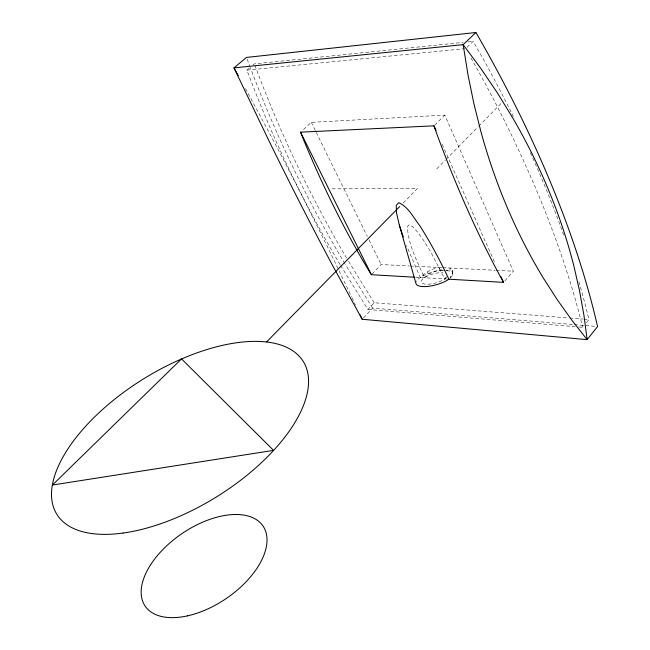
<?xml version="1.0" encoding="UTF-8"?>
<svg xmlns="http://www.w3.org/2000/svg" width="650" height="650" viewBox="0 0 650 650"><rect width="100%" height="100%" fill="white"/><g stroke="black" fill="none" stroke-linecap="round" stroke-linejoin="round"><path stroke-width="0.49" stroke-dasharray="3.25 2.44" d="M450.206 278.127L452.879 275.007L452.286 270.587L450.011 268.019L449.979 270.952L446.128 270.757M452.286 270.587L452.376 273.154L450.076 277.648M446.404 276.746L444.754 278.956L430.885 252.216L423.987 240.955L417.779 232.237L412.717 226.712L409.183 224.786L407.412 226.59C408.086 244.766 417.462 261.308 424.312 277.769L429.528 273.674L436.044 270.831A13.471 6.346 -25.2 0 1 442.171 269.977M578.622 326.974L582.66 327.308L583.911 325.748M586.422 322.627L588.933 319.507L584.943 303.493A748.077 340.226 50.9 0 0 578.793 281.515M504.855 280.873L513.313 271.196L444.852 115.107L311.317 122.362L301.99 130.853M363.48 317.866L372.637 308.116L573.357 324.553M340.632 265.566L367.892 309.449L374.181 302.762L568.766 317.939M372.084 273.983L381.127 264.558L409.386 265.98M403.236 202.963L417.471 188.492L331.614 188.849M436.824 168.813L445.348 160.144M446.054 159.421L478.018 126.929M478.725 126.206L502.166 102.375M434.647 125.166L444.852 115.107M466.984 47.288L473.2 41.356L484.307 60.97A748.077 340.226 50.9 0 1 511.461 112.799M340.121 264.713C303.379 202.792 272.114 137.605 246.927 70.151L249.909 67.641M252.882 65.122L254.377 63.871L463.117 42.388M445.161 270.701L441.309 270.506L438.506 267.442C431.657 269.002 425.254 272.569 420.29 277.542A19.224 6.557 -15.6 0 0 416.211 281.686M442.146 270.392C434.476 271.188 426.855 273.414 420.29 277.542L406.429 245.399M468.154 41.876L473.2 41.356M246.927 70.151L464.596 48.709M410.394 266.029L441.675 267.605M442.683 267.654L495.154 270.286M496.161 270.335L513.313 271.196M415.781 277.282L446.42 279.053M569.774 318.012L582.879 319.036M583.887 319.118L588.933 319.507M574.364 324.634L596.554 326.454M367.892 309.449L577.614 326.885M446.241 270.311L451.872 271.757L453.009 273.203M372.637 308.116L345.345 264.452M374.181 302.762L347.124 258.968M344.841 263.599C307.564 201.232 275.795 135.549 250.291 67.511M346.621 258.115C310.326 196.584 279.492 131.828 254.727 64.813M470.957 58.021L476.808 68.291A751.026 337.967 50.8 0 1 578.597 311.277L582.66 327.308M245.456 88.611L267.824 130.016A1488.199 387.132 71 0 1 331.516 255.133L351.577 296.822M311.317 122.362L315.794 131.479M316.241 132.389L367.258 236.307M369.046 239.947L381.127 264.558M352.007 297.708L355.396 304.891M442.203 144.365L495.316 263.835M247.171 59.264L249.941 66.593M427.578 271.822L428.082 273.642M452.376 273.154L452.879 275.007M446.599 277.428A13.723 4.68 -15.6 0 1 428.001 284.204A13.723 4.68 -15.6 0 1 423.507 278.354A13.723 4.68 -15.6 0 1 442.894 272.602M511.916 113.718A748.077 340.226 50.9 0 1 513.264 116.456M530.335 152.62A748.077 340.226 50.9 0 1 532.342 157.089M532.74 157.974A748.077 340.226 50.9 0 1 534.714 162.427M535.104 163.312A748.077 340.226 50.9 0 1 563.932 235.812"/><path stroke-width="0.97" d="M266.606 341.876L399.677 206.578M475.922 32.5L463.149 44.647L233.984 67.876L268.873 140.619A485.136 44.038 65.4 0 0 333.629 267.402L362.172 319.256L587.137 339.641L597.569 326.536A756.031 344.362 50.9 0 0 475.922 32.5L246.48 57.428L233.984 67.876L238.29 75.652M414.773 277.217L371.386 274.706L368.014 269.254A760.151 393.152 83.4 0 1 303.339 139.173L300.552 132.161L433.973 125.84L436.028 130.471M448.061 279.151L503.555 282.36L501.085 276.803M503.555 282.36L500.248 276.412A825.703 379.787 84.7 0 1 436.711 133.575L433.973 125.84M300.552 132.161L371.386 274.706M360.051 314.771L362.172 319.256M399.336 225.095L415.967 283.506A19.224 6.557 -15.6 0 0 428.976 286.26A19.224 6.557 -15.6 0 0 448.923 279.199C440.18 260.78 430.649 242.726 419.664 225.534C413.343 217.531 408.525 206.993 398.734 202.662L396.281 205.294L396.5 212.981L399.336 225.095L403.317 237.014M181.529 358.906L52.431 485.038L273.553 450.369L181.529 358.906M587.137 339.641L571.886 320.247L557.432 299.959L543.798 278.769A972.79 693.883 -48.7 0 1 480.927 131.722L473.907 103.74L467.968 74.718L463.149 44.647L481.089 68.827L497.567 93.194L512.606 117.715A725.457 584.87 14.2 0 1 573.893 266.053L579.524 290.688L583.936 315.226L587.137 339.641M123.167 533.041A144.982 69.371 -31.8 0 0 308.287 376.326A144.982 69.371 -31.8 0 0 108.761 404.081A144.982 69.371 -31.8 0 0 123.167 533.041M187.468 615.867A71.248 39.292 -34.2 0 0 264.981 529.587A71.248 39.292 -34.2 0 0 159.811 552.809A71.248 39.292 -34.2 0 0 187.468 615.867"/></g></svg>
